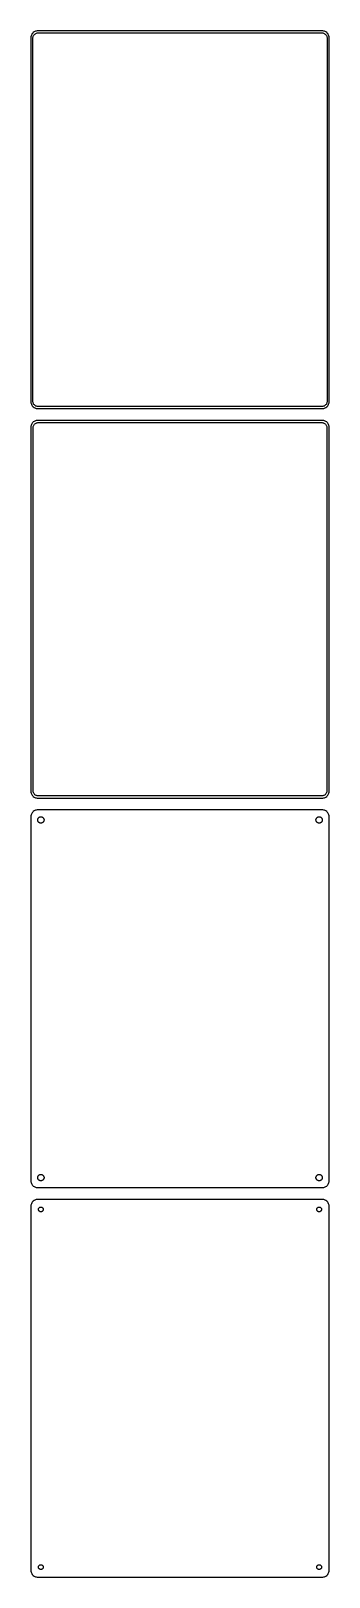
# Model space of a CAD drawing. Header units: metres. Extents: x -112 to 112, y 740 to 1906.
import ezdxf

# ---------------------------------------------------------------- set-up
doc = ezdxf.new("R2010")
doc.units = ezdxf.units.M

msp = doc.modelspace()

# ---------------------------------------------------------------- linework, layer by layer
for p, q in [((-112.343, 1902.74), (-112.461, 1902.13)), ((-112.149, 1903.34), (-112.343, 1902.74)), ((-111.882, 1903.91), (-112.149, 1903.34)), ((-111.545, 1904.44), (-111.882, 1903.91)), ((-111.145, 1904.92), (-111.545, 1904.44)), ((-110.687, 1905.35), (-111.145, 1904.92)), ((-110.874, 1901.99), (-110.719, 1902.47)), ((-110.719, 1902.47), (-110.505, 1902.93)), ((-110.179, 1905.72), (-110.687, 1905.35)), ((-110.505, 1902.93), (-110.236, 1903.35)), ((-110.236, 1903.35), (-109.916, 1903.74)), ((-109.629, 1906.02), (-110.179, 1905.72)), ((-109.916, 1903.74), (-109.55, 1904.08)), ((-109.045, 1906.26), (-109.629, 1906.02)), ((-109.55, 1904.08), (-109.143, 1904.38)), ((-109.143, 1904.38), (-108.703, 1904.62)), ((-108.437, 1906.41), (-109.045, 1906.26)), ((-108.703, 1904.62), (-108.236, 1904.8)), ((-107.814, 1906.49), (-108.437, 1906.41)), ((-108.236, 1904.8), (-107.75, 1904.93)), ((107.814, 1906.49), (-107.814, 1906.49)), ((-107.75, 1904.93), (-107.251, 1904.99)), ((-107.251, 1904.99), (107.251, 1904.99)), ((107.251, 1904.99), (107.75, 1904.93)), ((107.75, 1904.93), (108.236, 1904.8)), ((108.437, 1906.41), (107.814, 1906.49)), ((108.236, 1904.8), (108.703, 1904.62)), ((109.045, 1906.26), (108.437, 1906.41)), ((108.703, 1904.62), (109.143, 1904.38)), ((109.629, 1906.02), (109.045, 1906.26)), ((109.143, 1904.38), (109.55, 1904.08)), ((109.55, 1904.08), (109.916, 1903.74)), ((110.179, 1905.72), (109.629, 1906.02)), ((109.916, 1903.74), (110.236, 1903.35)), ((110.687, 1905.35), (110.179, 1905.72)), ((110.236, 1903.35), (110.505, 1902.93)), ((110.505, 1902.93), (110.719, 1902.47)), ((111.145, 1904.92), (110.687, 1905.35)), ((110.719, 1902.47), (110.874, 1901.99)), ((111.545, 1904.44), (111.145, 1904.92)), ((111.882, 1903.91), (111.545, 1904.44)), ((112.149, 1903.34), (111.882, 1903.91)), ((112.343, 1902.74), (112.149, 1903.34)), ((112.461, 1902.13), (112.343, 1902.74)), ((-112.461, 1902.13), (-112.5, 1901.5)), ((-112.5, 1901.5), (-112.5, 1626.5)), ((-111, 1901), (-110.968, 1901.5)), ((-111, 1627), (-111, 1901)), ((-110.968, 1901.5), (-110.874, 1901.99)), ((110.874, 1901.99), (110.968, 1901.5)), ((110.968, 1901.5), (111, 1901)), ((111, 1901), (111, 1627)), ((112.5, 1901.5), (112.461, 1902.13)), ((112.5, 1626.5), (112.5, 1901.5)), ((-112.5, 1626.5), (-112.461, 1625.87)), ((-112.461, 1625.87), (-112.343, 1625.26)), ((-112.343, 1625.26), (-112.149, 1624.66)), ((-112.149, 1624.66), (-111.882, 1624.09)), ((-111.882, 1624.09), (-111.545, 1623.56)), ((-111.545, 1623.56), (-111.145, 1623.08)), ((-111.145, 1623.08), (-110.687, 1622.65)), ((-110.968, 1626.5), (-111, 1627)), ((-110.874, 1626.01), (-110.968, 1626.5)), ((-110.719, 1625.53), (-110.874, 1626.01)), ((-110.505, 1625.07), (-110.719, 1625.53)), ((-110.687, 1622.65), (-110.179, 1622.28)), ((-110.236, 1624.65), (-110.505, 1625.07)), ((-109.916, 1624.26), (-110.236, 1624.65)), ((-110.179, 1622.28), (-109.629, 1621.98)), ((-109.55, 1623.92), (-109.916, 1624.26)), ((-109.143, 1623.62), (-109.55, 1623.92)), ((-108.703, 1623.38), (-109.143, 1623.62)), ((-108.236, 1623.2), (-108.703, 1623.38)), ((-107.75, 1623.07), (-108.236, 1623.2)), ((-107.251, 1623.01), (-107.75, 1623.07)), ((107.251, 1623.01), (-107.251, 1623.01)), ((107.75, 1623.07), (107.251, 1623.01)), ((108.236, 1623.2), (107.75, 1623.07)), ((108.703, 1623.38), (108.236, 1623.2)), ((109.143, 1623.62), (108.703, 1623.38)), ((109.55, 1623.92), (109.143, 1623.62)), ((109.916, 1624.26), (109.55, 1623.92)), ((109.629, 1621.98), (110.179, 1622.28)), ((110.236, 1624.65), (109.916, 1624.26)), ((110.179, 1622.28), (110.687, 1622.65)), ((110.505, 1625.07), (110.236, 1624.65)), ((110.719, 1625.53), (110.505, 1625.07)), ((110.687, 1622.65), (111.145, 1623.08)), ((110.874, 1626.01), (110.719, 1625.53)), ((110.968, 1626.5), (110.874, 1626.01)), ((111, 1627), (110.968, 1626.5)), ((111.145, 1623.08), (111.545, 1623.56)), ((111.545, 1623.56), (111.882, 1624.09)), ((111.882, 1624.09), (112.149, 1624.66)), ((112.149, 1624.66), (112.343, 1625.26)), ((112.343, 1625.26), (112.461, 1625.87)), ((112.461, 1625.87), (112.5, 1626.5)), ((-111.545, 1610.44), (-111.882, 1609.91)), ((-111.145, 1610.92), (-111.545, 1610.44)), ((-110.687, 1611.35), (-111.145, 1610.92)), ((-110.179, 1611.72), (-110.687, 1611.35)), ((-109.629, 1612.02), (-110.179, 1611.72)), ((-109.629, 1621.98), (-109.045, 1621.74)), ((-109.045, 1612.26), (-109.629, 1612.02)), ((-109.075, 1610.27), (-108.649, 1610.5)), ((-109.045, 1621.74), (-108.437, 1621.59)), ((-108.437, 1612.41), (-109.045, 1612.26)), ((-108.649, 1610.5), (-108.197, 1610.68)), ((-108.437, 1621.59), (-107.814, 1621.51)), ((-107.814, 1612.49), (-108.437, 1612.41)), ((-108.197, 1610.68), (-107.726, 1610.8)), ((-107.814, 1621.51), (107.814, 1621.51)), ((107.814, 1612.49), (-107.814, 1612.49)), ((-107.726, 1610.8), (-107.243, 1610.86)), ((-107.243, 1610.86), (107.243, 1610.86)), ((107.243, 1610.86), (107.726, 1610.8)), ((107.726, 1610.8), (108.197, 1610.68)), ((107.814, 1621.51), (108.437, 1621.59)), ((108.437, 1612.41), (107.814, 1612.49)), ((108.197, 1610.68), (108.649, 1610.5)), ((108.437, 1621.59), (109.045, 1621.74)), ((109.045, 1612.26), (108.437, 1612.41)), ((108.649, 1610.5), (109.075, 1610.27)), ((109.045, 1621.74), (109.629, 1621.98)), ((109.629, 1612.02), (109.045, 1612.26)), ((110.179, 1611.72), (109.629, 1612.02)), ((110.687, 1611.35), (110.179, 1611.72)), ((111.145, 1610.92), (110.687, 1611.35)), ((111.545, 1610.44), (111.145, 1610.92)), ((111.882, 1609.91), (111.545, 1610.44)), ((-112.461, 1608.13), (-112.5, 1607.5)), ((-112.5, 1607.5), (-112.5, 1332.5)), ((-112.343, 1608.74), (-112.461, 1608.13)), ((-112.149, 1609.34), (-112.343, 1608.74)), ((-111.882, 1609.91), (-112.149, 1609.34)), ((-110.873, 1607), (-110.842, 1607.49)), ((-110.873, 1333), (-110.873, 1607)), ((-110.842, 1607.49), (-110.751, 1607.96)), ((-110.751, 1607.96), (-110.601, 1608.43)), ((-110.601, 1608.43), (-110.394, 1608.87)), ((-110.394, 1608.87), (-110.133, 1609.28)), ((-110.133, 1609.28), (-109.823, 1609.65)), ((-109.823, 1609.65), (-109.469, 1609.98)), ((-109.469, 1609.98), (-109.075, 1610.27)), ((109.075, 1610.27), (109.469, 1609.98)), ((109.469, 1609.98), (109.823, 1609.65)), ((109.823, 1609.65), (110.133, 1609.28)), ((110.133, 1609.28), (110.394, 1608.87)), ((110.394, 1608.87), (110.601, 1608.43)), ((110.601, 1608.43), (110.751, 1607.96)), ((110.751, 1607.96), (110.842, 1607.49)), ((110.842, 1607.49), (110.873, 1607)), ((110.873, 1607), (110.873, 1333)), ((112.149, 1609.34), (111.882, 1609.91)), ((112.343, 1608.74), (112.149, 1609.34)), ((112.461, 1608.13), (112.343, 1608.74)), ((112.5, 1607.5), (112.461, 1608.13)), ((112.5, 1332.5), (112.5, 1607.5)), ((-112.5, 1332.5), (-112.461, 1331.87)), ((-112.461, 1331.87), (-112.343, 1331.26)), ((-112.343, 1331.26), (-112.149, 1330.66)), ((-112.149, 1330.66), (-111.882, 1330.09)), ((-110.842, 1332.51), (-110.873, 1333)), ((-110.751, 1332.04), (-110.842, 1332.51)), ((-110.601, 1331.57), (-110.751, 1332.04)), ((-110.394, 1331.13), (-110.601, 1331.57)), ((-110.133, 1330.72), (-110.394, 1331.13)), ((-109.823, 1330.35), (-110.133, 1330.72)), ((110.133, 1330.72), (109.823, 1330.35)), ((110.394, 1331.13), (110.133, 1330.72)), ((110.601, 1331.57), (110.394, 1331.13)), ((110.751, 1332.04), (110.601, 1331.57)), ((110.842, 1332.51), (110.751, 1332.04)), ((110.873, 1333), (110.842, 1332.51)), ((111.882, 1330.09), (112.149, 1330.66)), ((112.149, 1330.66), (112.343, 1331.26)), ((112.343, 1331.26), (112.461, 1331.87)), ((112.461, 1331.87), (112.5, 1332.5)), ((-111.882, 1330.09), (-111.545, 1329.56)), ((-111.545, 1329.56), (-111.145, 1329.08)), ((-111.145, 1329.08), (-110.687, 1328.65)), ((-110.687, 1328.65), (-110.179, 1328.28)), ((-110.179, 1328.28), (-109.629, 1327.98)), ((-109.469, 1330.02), (-109.823, 1330.35)), ((-109.629, 1327.98), (-109.045, 1327.74)), ((-109.075, 1329.73), (-109.469, 1330.02)), ((-108.649, 1329.5), (-109.075, 1329.73)), ((-109.045, 1327.74), (-108.437, 1327.59)), ((-108.197, 1329.32), (-108.649, 1329.5)), ((-108.437, 1327.59), (-107.814, 1327.51)), ((-107.726, 1329.2), (-108.197, 1329.32)), ((-107.814, 1327.51), (107.814, 1327.51)), ((-107.243, 1329.14), (-107.726, 1329.2)), ((107.243, 1329.14), (-107.243, 1329.14)), ((107.726, 1329.2), (107.243, 1329.14)), ((108.197, 1329.32), (107.726, 1329.2)), ((107.814, 1327.51), (108.437, 1327.59)), ((108.649, 1329.5), (108.197, 1329.32)), ((108.437, 1327.59), (109.045, 1327.74)), ((109.075, 1329.73), (108.649, 1329.5)), ((109.045, 1327.74), (109.629, 1327.98)), ((109.469, 1330.02), (109.075, 1329.73)), ((109.823, 1330.35), (109.469, 1330.02)), ((109.629, 1327.98), (110.179, 1328.28)), ((110.179, 1328.28), (110.687, 1328.65)), ((110.687, 1328.65), (111.145, 1329.08)), ((111.145, 1329.08), (111.545, 1329.56)), ((111.545, 1329.56), (111.882, 1330.09)), ((-112.461, 1314.13), (-112.5, 1313.5)), ((-112.5, 1313.5), (-112.5, 1038.5)), ((-112.343, 1314.74), (-112.461, 1314.13)), ((-112.149, 1315.34), (-112.343, 1314.74)), ((-111.882, 1315.91), (-112.149, 1315.34)), ((-111.545, 1316.44), (-111.882, 1315.91)), ((-111.145, 1316.92), (-111.545, 1316.44)), ((-110.687, 1317.35), (-111.145, 1316.92)), ((-110.179, 1317.72), (-110.687, 1317.35)), ((-109.629, 1318.02), (-110.179, 1317.72)), ((-109.045, 1318.26), (-109.629, 1318.02)), ((-108.437, 1318.41), (-109.045, 1318.26)), ((-107.814, 1318.49), (-108.437, 1318.41)), ((107.814, 1318.49), (-107.814, 1318.49)), ((-107.4, 1311), (-107.381, 1311.3)), ((-107.381, 1310.7), (-107.4, 1311)), ((-107.381, 1311.3), (-107.325, 1311.6)), ((-107.325, 1310.4), (-107.381, 1310.7)), ((-107.325, 1311.6), (-107.231, 1311.88)), ((-107.231, 1310.12), (-107.325, 1310.4)), ((-107.231, 1311.88), (-107.103, 1312.16)), ((-107.103, 1309.84), (-107.231, 1310.12)), ((-107.103, 1312.16), (-106.942, 1312.41)), ((-106.942, 1309.59), (-107.103, 1309.84)), ((-106.942, 1312.41), (-106.75, 1312.64)), ((-106.75, 1309.36), (-106.942, 1309.59)), ((-106.75, 1312.64), (-106.53, 1312.85)), ((-106.53, 1309.15), (-106.75, 1309.36)), ((-106.53, 1312.85), (-106.286, 1313.03)), ((-106.286, 1308.97), (-106.53, 1309.15)), ((-106.286, 1313.03), (-106.022, 1313.17)), ((-106.022, 1308.83), (-106.286, 1308.97)), ((-106.022, 1313.17), (-105.742, 1313.28)), ((-105.742, 1308.72), (-106.022, 1308.83)), ((-105.742, 1313.28), (-105.45, 1313.36)), ((-105.45, 1308.64), (-105.742, 1308.72)), ((-105.45, 1313.36), (-105.151, 1313.4)), ((-105.151, 1308.6), (-105.45, 1308.64)), ((-105.151, 1313.4), (-104.849, 1313.4)), ((-104.849, 1308.6), (-105.151, 1308.6)), ((-104.849, 1313.4), (-104.55, 1313.36)), ((-104.55, 1308.64), (-104.849, 1308.6)), ((-104.55, 1313.36), (-104.258, 1313.28)), ((-104.258, 1308.72), (-104.55, 1308.64)), ((-104.258, 1313.28), (-103.978, 1313.17)), ((-103.978, 1308.83), (-104.258, 1308.72)), ((-103.978, 1313.17), (-103.714, 1313.03)), ((-103.714, 1308.97), (-103.978, 1308.83)), ((-103.714, 1313.03), (-103.47, 1312.85)), ((-103.47, 1309.15), (-103.714, 1308.97)), ((-103.47, 1312.85), (-103.25, 1312.64)), ((-103.25, 1309.36), (-103.47, 1309.15)), ((-103.25, 1312.64), (-103.058, 1312.41)), ((-103.058, 1309.59), (-103.25, 1309.36)), ((-103.058, 1312.41), (-102.897, 1312.16)), ((-102.897, 1309.84), (-103.058, 1309.59)), ((-102.897, 1312.16), (-102.769, 1311.88)), ((-102.769, 1310.12), (-102.897, 1309.84)), ((-102.769, 1311.88), (-102.675, 1311.6)), ((-102.675, 1310.4), (-102.769, 1310.12)), ((-102.675, 1311.6), (-102.619, 1311.3)), ((-102.619, 1310.7), (-102.675, 1310.4)), ((-102.619, 1311.3), (-102.6, 1311)), ((-102.6, 1311), (-102.619, 1310.7)), ((102.6, 1311), (102.619, 1311.3)), ((102.619, 1310.7), (102.6, 1311)), ((102.619, 1311.3), (102.675, 1311.6)), ((102.675, 1310.4), (102.619, 1310.7)), ((102.675, 1311.6), (102.769, 1311.88)), ((102.769, 1310.12), (102.675, 1310.4)), ((102.769, 1311.88), (102.897, 1312.16)), ((102.897, 1309.84), (102.769, 1310.12)), ((102.897, 1312.16), (103.058, 1312.41)), ((103.058, 1309.59), (102.897, 1309.84)), ((103.058, 1312.41), (103.25, 1312.64)), ((103.25, 1309.36), (103.058, 1309.59)), ((103.25, 1312.64), (103.47, 1312.85)), ((103.47, 1309.15), (103.25, 1309.36)), ((103.47, 1312.85), (103.714, 1313.03)), ((103.714, 1308.97), (103.47, 1309.15)), ((103.714, 1313.03), (103.978, 1313.17)), ((103.978, 1308.83), (103.714, 1308.97)), ((103.978, 1313.17), (104.258, 1313.28)), ((104.258, 1308.72), (103.978, 1308.83)), ((104.258, 1313.28), (104.55, 1313.36)), ((104.55, 1308.64), (104.258, 1308.72)), ((104.55, 1313.36), (104.849, 1313.4)), ((104.849, 1308.6), (104.55, 1308.64)), ((104.849, 1313.4), (105.151, 1313.4)), ((105.151, 1308.6), (104.849, 1308.6)), ((105.151, 1313.4), (105.45, 1313.36)), ((105.45, 1308.64), (105.151, 1308.6)), ((105.45, 1313.36), (105.742, 1313.28)), ((105.742, 1308.72), (105.45, 1308.64)), ((105.742, 1313.28), (106.022, 1313.17)), ((106.022, 1308.83), (105.742, 1308.72)), ((106.022, 1313.17), (106.286, 1313.03)), ((106.286, 1308.97), (106.022, 1308.83)), ((106.286, 1313.03), (106.53, 1312.85)), ((106.53, 1309.15), (106.286, 1308.97)), ((106.53, 1312.85), (106.75, 1312.64)), ((106.75, 1309.36), (106.53, 1309.15)), ((106.75, 1312.64), (106.942, 1312.41)), ((106.942, 1309.59), (106.75, 1309.36)), ((106.942, 1312.41), (107.103, 1312.16)), ((107.103, 1309.84), (106.942, 1309.59)), ((107.103, 1312.16), (107.231, 1311.88)), ((107.231, 1310.12), (107.103, 1309.84)), ((107.231, 1311.88), (107.325, 1311.6)), ((107.325, 1310.4), (107.231, 1310.12)), ((107.325, 1311.6), (107.381, 1311.3)), ((107.381, 1310.7), (107.325, 1310.4)), ((107.381, 1311.3), (107.4, 1311)), ((107.4, 1311), (107.381, 1310.7)), ((108.437, 1318.41), (107.814, 1318.49)), ((109.045, 1318.26), (108.437, 1318.41)), ((109.629, 1318.02), (109.045, 1318.26)), ((110.179, 1317.72), (109.629, 1318.02)), ((110.687, 1317.35), (110.179, 1317.72)), ((111.145, 1316.92), (110.687, 1317.35)), ((111.545, 1316.44), (111.145, 1316.92)), ((111.882, 1315.91), (111.545, 1316.44)), ((112.149, 1315.34), (111.882, 1315.91)), ((112.343, 1314.74), (112.149, 1315.34)), ((112.461, 1314.13), (112.343, 1314.74)), ((112.5, 1313.5), (112.461, 1314.13)), ((112.5, 1038.5), (112.5, 1313.5)), ((-107.4, 1041), (-107.381, 1041.3)), ((-107.381, 1040.7), (-107.4, 1041)), ((-107.381, 1041.3), (-107.325, 1041.6)), ((-107.325, 1040.4), (-107.381, 1040.7)), ((-107.325, 1041.6), (-107.231, 1041.88)), ((-107.231, 1040.12), (-107.325, 1040.4)), ((-107.231, 1041.88), (-107.103, 1042.16)), ((-107.103, 1039.84), (-107.231, 1040.12)), ((-107.103, 1042.16), (-106.942, 1042.41)), ((-106.942, 1039.59), (-107.103, 1039.84)), ((-106.942, 1042.41), (-106.75, 1042.64)), ((-106.75, 1039.36), (-106.942, 1039.59)), ((-106.75, 1042.64), (-106.53, 1042.85)), ((-106.53, 1039.15), (-106.75, 1039.36)), ((-106.53, 1042.85), (-106.286, 1043.03)), ((-106.286, 1038.97), (-106.53, 1039.15)), ((-106.286, 1043.03), (-106.022, 1043.17)), ((-106.022, 1038.83), (-106.286, 1038.97)), ((-106.022, 1043.17), (-105.742, 1043.28)), ((-105.742, 1038.72), (-106.022, 1038.83)), ((-105.742, 1043.28), (-105.45, 1043.36)), ((-105.45, 1038.64), (-105.742, 1038.72)), ((-105.45, 1043.36), (-105.151, 1043.4)), ((-105.151, 1038.6), (-105.45, 1038.64)), ((-105.151, 1043.4), (-104.849, 1043.4)), ((-104.849, 1043.4), (-104.55, 1043.36)), ((-104.55, 1038.64), (-104.849, 1038.6)), ((-104.55, 1043.36), (-104.258, 1043.28)), ((-104.258, 1038.72), (-104.55, 1038.64)), ((-104.258, 1043.28), (-103.978, 1043.17)), ((-103.978, 1038.83), (-104.258, 1038.72)), ((-103.978, 1043.17), (-103.714, 1043.03)), ((-103.714, 1038.97), (-103.978, 1038.83)), ((-103.714, 1043.03), (-103.47, 1042.85)), ((-103.47, 1039.15), (-103.714, 1038.97)), ((-103.47, 1042.85), (-103.25, 1042.64)), ((-103.25, 1039.36), (-103.47, 1039.15)), ((-103.25, 1042.64), (-103.058, 1042.41)), ((-103.058, 1039.59), (-103.25, 1039.36)), ((-103.058, 1042.41), (-102.897, 1042.16)), ((-102.897, 1039.84), (-103.058, 1039.59)), ((-102.897, 1042.16), (-102.769, 1041.88)), ((-102.769, 1040.12), (-102.897, 1039.84)), ((-102.769, 1041.88), (-102.675, 1041.6)), ((-102.675, 1040.4), (-102.769, 1040.12)), ((-102.675, 1041.6), (-102.619, 1041.3)), ((-102.619, 1040.7), (-102.675, 1040.4)), ((-102.619, 1041.3), (-102.6, 1041)), ((-102.6, 1041), (-102.619, 1040.7)), ((102.6, 1041), (102.619, 1041.3)), ((102.619, 1040.7), (102.6, 1041)), ((102.619, 1041.3), (102.675, 1041.6)), ((102.675, 1040.4), (102.619, 1040.7)), ((102.675, 1041.6), (102.769, 1041.88)), ((102.769, 1040.12), (102.675, 1040.4)), ((102.769, 1041.88), (102.897, 1042.16)), ((102.897, 1039.84), (102.769, 1040.12)), ((102.897, 1042.16), (103.058, 1042.41)), ((103.058, 1039.59), (102.897, 1039.84)), ((103.058, 1042.41), (103.25, 1042.64)), ((103.25, 1039.36), (103.058, 1039.59)), ((103.25, 1042.64), (103.47, 1042.85)), ((103.47, 1039.15), (103.25, 1039.36)), ((103.47, 1042.85), (103.714, 1043.03)), ((103.714, 1038.97), (103.47, 1039.15)), ((103.714, 1043.03), (103.978, 1043.17)), ((103.978, 1038.83), (103.714, 1038.97)), ((103.978, 1043.17), (104.258, 1043.28)), ((104.258, 1038.72), (103.978, 1038.83)), ((104.258, 1043.28), (104.55, 1043.36)), ((104.55, 1038.64), (104.258, 1038.72)), ((104.55, 1043.36), (104.849, 1043.4)), ((104.849, 1038.6), (104.55, 1038.64)), ((104.849, 1043.4), (105.151, 1043.4)), ((105.151, 1043.4), (105.45, 1043.36)), ((105.45, 1038.64), (105.151, 1038.6)), ((105.45, 1043.36), (105.742, 1043.28)), ((105.742, 1038.72), (105.45, 1038.64)), ((105.742, 1043.28), (106.022, 1043.17)), ((106.022, 1038.83), (105.742, 1038.72)), ((106.022, 1043.17), (106.286, 1043.03)), ((106.286, 1038.97), (106.022, 1038.83)), ((106.286, 1043.03), (106.53, 1042.85)), ((106.53, 1039.15), (106.286, 1038.97)), ((106.53, 1042.85), (106.75, 1042.64)), ((106.75, 1039.36), (106.53, 1039.15)), ((106.75, 1042.64), (106.942, 1042.41)), ((106.942, 1039.59), (106.75, 1039.36)), ((106.942, 1042.41), (107.103, 1042.16)), ((107.103, 1039.84), (106.942, 1039.59)), ((107.103, 1042.16), (107.231, 1041.88)), ((107.231, 1040.12), (107.103, 1039.84)), ((107.231, 1041.88), (107.325, 1041.6)), ((107.325, 1040.4), (107.231, 1040.12)), ((107.325, 1041.6), (107.381, 1041.3)), ((107.381, 1040.7), (107.325, 1040.4)), ((107.381, 1041.3), (107.4, 1041)), ((107.4, 1041), (107.381, 1040.7)), ((-112.5, 1038.5), (-112.461, 1037.87)), ((-112.461, 1037.87), (-112.343, 1037.26)), ((-112.343, 1037.26), (-112.149, 1036.66)), ((-112.149, 1036.66), (-111.882, 1036.09)), ((-111.882, 1036.09), (-111.545, 1035.56)), ((-111.545, 1035.56), (-111.145, 1035.08)), ((-111.145, 1035.08), (-110.687, 1034.65)), ((-110.687, 1034.65), (-110.179, 1034.28)), ((-110.179, 1034.28), (-109.629, 1033.98)), ((-109.629, 1033.98), (-109.045, 1033.74)), ((-109.045, 1033.74), (-108.437, 1033.59)), ((-108.437, 1033.59), (-107.814, 1033.51)), ((-107.814, 1033.51), (107.814, 1033.51)), ((-104.849, 1038.6), (-105.151, 1038.6)), ((105.151, 1038.6), (104.849, 1038.6)), ((107.814, 1033.51), (108.437, 1033.59)), ((108.437, 1033.59), (109.045, 1033.74)), ((109.045, 1033.74), (109.629, 1033.98)), ((109.629, 1033.98), (110.179, 1034.28)), ((110.179, 1034.28), (110.687, 1034.65)), ((110.687, 1034.65), (111.145, 1035.08)), ((111.145, 1035.08), (111.545, 1035.56)), ((111.545, 1035.56), (111.882, 1036.09)), ((111.882, 1036.09), (112.149, 1036.66)), ((112.149, 1036.66), (112.343, 1037.26)), ((112.343, 1037.26), (112.461, 1037.87)), ((112.461, 1037.87), (112.5, 1038.5)), ((-112.461, 1020.13), (-112.5, 1019.5)), ((-112.5, 1019.5), (-112.5, 744.5)), ((-112.343, 1020.74), (-112.461, 1020.13)), ((-112.149, 1021.34), (-112.343, 1020.74)), ((-111.882, 1021.91), (-112.149, 1021.34)), ((-111.545, 1022.44), (-111.882, 1021.91)), ((-111.145, 1022.92), (-111.545, 1022.44)), ((-110.687, 1023.35), (-111.145, 1022.92)), ((-110.179, 1023.72), (-110.687, 1023.35)), ((-109.629, 1024.02), (-110.179, 1023.72)), ((-109.045, 1024.26), (-109.629, 1024.02)), ((-108.437, 1024.41), (-109.045, 1024.26)), ((-107.814, 1024.49), (-108.437, 1024.41)), ((107.814, 1024.49), (-107.814, 1024.49)), ((-106.8, 1017), (-106.786, 1017.23)), ((-106.786, 1016.77), (-106.8, 1017)), ((-106.786, 1017.23), (-106.743, 1017.45)), ((-106.743, 1016.55), (-106.786, 1016.77)), ((-106.743, 1017.45), (-106.674, 1017.66)), ((-106.674, 1016.34), (-106.743, 1016.55)), ((-106.674, 1017.66), (-106.577, 1017.87)), ((-106.577, 1016.13), (-106.674, 1016.34)), ((-106.577, 1017.87), (-106.456, 1018.06)), ((-106.456, 1015.94), (-106.577, 1016.13)), ((-106.456, 1018.06), (-106.312, 1018.23)), ((-106.312, 1015.77), (-106.456, 1015.94)), ((-106.312, 1018.23), (-106.147, 1018.39)), ((-106.147, 1015.61), (-106.312, 1015.77)), ((-106.147, 1018.39), (-105.964, 1018.52)), ((-105.964, 1015.48), (-106.147, 1015.61)), ((-105.964, 1018.52), (-105.766, 1018.63)), ((-105.766, 1015.37), (-105.964, 1015.48)), ((-105.766, 1018.63), (-105.556, 1018.71)), ((-105.556, 1015.29), (-105.766, 1015.37)), ((-105.556, 1018.71), (-105.337, 1018.77)), ((-105.337, 1015.23), (-105.556, 1015.29)), ((-105.337, 1018.77), (-105.113, 1018.8)), ((-105.113, 1018.8), (-104.887, 1018.8)), ((-104.887, 1018.8), (-104.663, 1018.77)), ((-104.663, 1018.77), (-104.444, 1018.71)), ((-104.444, 1015.29), (-104.663, 1015.23)), ((-104.444, 1018.71), (-104.234, 1018.63)), ((-104.234, 1015.37), (-104.444, 1015.29)), ((-104.234, 1018.63), (-104.036, 1018.52)), ((-104.036, 1015.48), (-104.234, 1015.37)), ((-104.036, 1018.52), (-103.853, 1018.39)), ((-103.853, 1015.61), (-104.036, 1015.48)), ((-103.853, 1018.39), (-103.688, 1018.23)), ((-103.688, 1015.77), (-103.853, 1015.61)), ((-103.688, 1018.23), (-103.544, 1018.06)), ((-103.544, 1015.94), (-103.688, 1015.77)), ((-103.544, 1018.06), (-103.423, 1017.87)), ((-103.423, 1016.13), (-103.544, 1015.94)), ((-103.423, 1017.87), (-103.326, 1017.66)), ((-103.326, 1016.34), (-103.423, 1016.13)), ((-103.326, 1017.66), (-103.257, 1017.45)), ((-103.257, 1016.55), (-103.326, 1016.34)), ((-103.257, 1017.45), (-103.214, 1017.23)), ((-103.214, 1016.77), (-103.257, 1016.55)), ((-103.214, 1017.23), (-103.2, 1017)), ((-103.2, 1017), (-103.214, 1016.77)), ((103.2, 1017), (103.214, 1017.23)), ((103.214, 1016.77), (103.2, 1017)), ((103.214, 1017.23), (103.257, 1017.45)), ((103.257, 1016.55), (103.214, 1016.77)), ((103.257, 1017.45), (103.326, 1017.66)), ((103.326, 1016.34), (103.257, 1016.55)), ((103.326, 1017.66), (103.423, 1017.87)), ((103.423, 1016.13), (103.326, 1016.34)), ((103.423, 1017.87), (103.544, 1018.06)), ((103.544, 1015.94), (103.423, 1016.13)), ((103.544, 1018.06), (103.688, 1018.23)), ((103.688, 1015.77), (103.544, 1015.94)), ((103.688, 1018.23), (103.853, 1018.39)), ((103.853, 1015.61), (103.688, 1015.77)), ((103.853, 1018.39), (104.036, 1018.52)), ((104.036, 1015.48), (103.853, 1015.61)), ((104.036, 1018.52), (104.234, 1018.63)), ((104.234, 1015.37), (104.036, 1015.48)), ((104.234, 1018.63), (104.444, 1018.71)), ((104.444, 1015.29), (104.234, 1015.37)), ((104.444, 1018.71), (104.663, 1018.77)), ((104.663, 1015.23), (104.444, 1015.29)), ((104.663, 1018.77), (104.887, 1018.8)), ((104.887, 1018.8), (105.113, 1018.8)), ((105.113, 1018.8), (105.337, 1018.77)), ((105.337, 1018.77), (105.556, 1018.71)), ((105.556, 1015.29), (105.337, 1015.23)), ((105.556, 1018.71), (105.766, 1018.63)), ((105.766, 1015.37), (105.556, 1015.29)), ((105.766, 1018.63), (105.964, 1018.52)), ((105.964, 1015.48), (105.766, 1015.37)), ((105.964, 1018.52), (106.147, 1018.39)), ((106.147, 1015.61), (105.964, 1015.48)), ((106.147, 1018.39), (106.312, 1018.23)), ((106.312, 1015.77), (106.147, 1015.61)), ((106.312, 1018.23), (106.456, 1018.06)), ((106.456, 1015.94), (106.312, 1015.77)), ((106.456, 1018.06), (106.577, 1017.87)), ((106.577, 1016.13), (106.456, 1015.94)), ((106.577, 1017.87), (106.674, 1017.66)), ((106.674, 1016.34), (106.577, 1016.13)), ((106.674, 1017.66), (106.743, 1017.45)), ((106.743, 1016.55), (106.674, 1016.34)), ((106.743, 1017.45), (106.786, 1017.23)), ((106.786, 1016.77), (106.743, 1016.55)), ((106.786, 1017.23), (106.8, 1017)), ((106.8, 1017), (106.786, 1016.77)), ((108.437, 1024.41), (107.814, 1024.49)), ((109.045, 1024.26), (108.437, 1024.41)), ((109.629, 1024.02), (109.045, 1024.26)), ((110.179, 1023.72), (109.629, 1024.02)), ((110.687, 1023.35), (110.179, 1023.72)), ((111.145, 1022.92), (110.687, 1023.35)), ((111.545, 1022.44), (111.145, 1022.92)), ((111.882, 1021.91), (111.545, 1022.44)), ((112.149, 1021.34), (111.882, 1021.91)), ((112.343, 1020.74), (112.149, 1021.34)), ((112.461, 1020.13), (112.343, 1020.74)), ((112.5, 1019.5), (112.461, 1020.13)), ((112.5, 744.5), (112.5, 1019.5)), ((-105.113, 1015.2), (-105.337, 1015.23)), ((-104.887, 1015.2), (-105.113, 1015.2)), ((-104.663, 1015.23), (-104.887, 1015.2)), ((104.887, 1015.2), (104.663, 1015.23)), ((105.113, 1015.2), (104.887, 1015.2)), ((105.337, 1015.23), (105.113, 1015.2)), ((-106.8, 747), (-106.786, 747.226)), ((-106.786, 746.774), (-106.8, 747)), ((-106.786, 747.226), (-106.743, 747.448)), ((-106.743, 747.448), (-106.674, 747.663)), ((-106.674, 747.663), (-106.577, 747.867)), ((-106.577, 747.867), (-106.456, 748.058)), ((-106.456, 748.058), (-106.312, 748.232)), ((-106.312, 748.232), (-106.147, 748.387)), ((-106.147, 748.387), (-105.964, 748.52)), ((-105.964, 748.52), (-105.766, 748.629)), ((-105.766, 748.629), (-105.556, 748.712)), ((-105.556, 748.712), (-105.337, 748.768)), ((-105.337, 748.768), (-105.113, 748.796)), ((-105.113, 748.796), (-104.887, 748.796)), ((-104.887, 748.796), (-104.663, 748.768)), ((-104.663, 748.768), (-104.444, 748.712)), ((-104.444, 748.712), (-104.234, 748.629)), ((-104.234, 748.629), (-104.036, 748.52)), ((-104.036, 748.52), (-103.853, 748.387)), ((-103.853, 748.387), (-103.688, 748.232)), ((-103.688, 748.232), (-103.544, 748.058)), ((-103.544, 748.058), (-103.423, 747.867)), ((-103.423, 747.867), (-103.326, 747.663)), ((-103.326, 747.663), (-103.257, 747.448)), ((-103.257, 747.448), (-103.214, 747.226)), ((-103.214, 747.226), (-103.2, 747)), ((-103.2, 747), (-103.214, 746.774)), ((103.2, 747), (103.214, 747.226)), ((103.214, 746.774), (103.2, 747)), ((103.214, 747.226), (103.257, 747.448)), ((103.257, 747.448), (103.326, 747.663)), ((103.326, 747.663), (103.423, 747.867)), ((103.423, 747.867), (103.544, 748.058)), ((103.544, 748.058), (103.688, 748.232)), ((103.688, 748.232), (103.853, 748.387)), ((103.853, 748.387), (104.036, 748.52)), ((104.036, 748.52), (104.234, 748.629)), ((104.234, 748.629), (104.444, 748.712)), ((104.444, 748.712), (104.663, 748.768)), ((104.663, 748.768), (104.887, 748.796)), ((104.887, 748.796), (105.113, 748.796)), ((105.113, 748.796), (105.337, 748.768)), ((105.337, 748.768), (105.556, 748.712)), ((105.556, 748.712), (105.766, 748.629)), ((105.766, 748.629), (105.964, 748.52)), ((105.964, 748.52), (106.147, 748.387)), ((106.147, 748.387), (106.312, 748.232)), ((106.312, 748.232), (106.456, 748.058)), ((106.456, 748.058), (106.577, 747.867)), ((106.577, 747.867), (106.674, 747.663)), ((106.674, 747.663), (106.743, 747.448)), ((106.743, 747.448), (106.786, 747.226)), ((106.786, 747.226), (106.8, 747)), ((106.8, 747), (106.786, 746.774)), ((-112.5, 744.5), (-112.461, 743.873)), ((-112.461, 743.873), (-112.343, 743.257)), ((-112.343, 743.257), (-112.149, 742.659)), ((-112.149, 742.659), (-111.882, 742.091)), ((-111.882, 742.091), (-111.545, 741.561)), ((-111.545, 741.561), (-111.145, 741.077)), ((-111.145, 741.077), (-110.687, 740.647)), ((-110.687, 740.647), (-110.179, 740.278)), ((-110.179, 740.278), (-109.629, 739.976)), ((-109.629, 739.976), (-109.045, 739.745)), ((-109.045, 739.745), (-108.437, 739.589)), ((-108.437, 739.589), (-107.814, 739.51)), ((-107.814, 739.51), (107.814, 739.51)), ((-106.743, 746.552), (-106.786, 746.774)), ((-106.674, 746.337), (-106.743, 746.552)), ((-106.577, 746.133), (-106.674, 746.337)), ((-106.456, 745.942), (-106.577, 746.133)), ((-106.312, 745.768), (-106.456, 745.942)), ((-106.147, 745.613), (-106.312, 745.768)), ((-105.964, 745.48), (-106.147, 745.613)), ((-105.766, 745.371), (-105.964, 745.48)), ((-105.556, 745.288), (-105.766, 745.371)), ((-105.337, 745.232), (-105.556, 745.288)), ((-105.113, 745.204), (-105.337, 745.232)), ((-104.887, 745.204), (-105.113, 745.204)), ((-104.663, 745.232), (-104.887, 745.204)), ((-104.444, 745.288), (-104.663, 745.232)), ((-104.234, 745.371), (-104.444, 745.288)), ((-104.036, 745.48), (-104.234, 745.371)), ((-103.853, 745.613), (-104.036, 745.48)), ((-103.688, 745.768), (-103.853, 745.613)), ((-103.544, 745.942), (-103.688, 745.768)), ((-103.423, 746.133), (-103.544, 745.942)), ((-103.326, 746.337), (-103.423, 746.133)), ((-103.257, 746.552), (-103.326, 746.337)), ((-103.214, 746.774), (-103.257, 746.552)), ((103.257, 746.552), (103.214, 746.774)), ((103.326, 746.337), (103.257, 746.552)), ((103.423, 746.133), (103.326, 746.337)), ((103.544, 745.942), (103.423, 746.133)), ((103.688, 745.768), (103.544, 745.942)), ((103.853, 745.613), (103.688, 745.768)), ((104.036, 745.48), (103.853, 745.613)), ((104.234, 745.371), (104.036, 745.48)), ((104.444, 745.288), (104.234, 745.371)), ((104.663, 745.232), (104.444, 745.288)), ((104.887, 745.204), (104.663, 745.232)), ((105.113, 745.204), (104.887, 745.204)), ((105.337, 745.232), (105.113, 745.204)), ((105.556, 745.288), (105.337, 745.232)), ((105.766, 745.371), (105.556, 745.288)), ((105.964, 745.48), (105.766, 745.371)), ((106.147, 745.613), (105.964, 745.48)), ((106.312, 745.768), (106.147, 745.613)), ((106.456, 745.942), (106.312, 745.768)), ((106.577, 746.133), (106.456, 745.942)), ((106.674, 746.337), (106.577, 746.133)), ((106.743, 746.552), (106.674, 746.337)), ((106.786, 746.774), (106.743, 746.552)), ((107.814, 739.51), (108.437, 739.589)), ((108.437, 739.589), (109.045, 739.745)), ((109.045, 739.745), (109.629, 739.976)), ((109.629, 739.976), (110.179, 740.278)), ((110.179, 740.278), (110.687, 740.647)), ((110.687, 740.647), (111.145, 741.077)), ((111.145, 741.077), (111.545, 741.561)), ((111.545, 741.561), (111.882, 742.091)), ((111.882, 742.091), (112.149, 742.659)), ((112.149, 742.659), (112.343, 743.257)), ((112.343, 743.257), (112.461, 743.873)), ((112.461, 743.873), (112.5, 744.5))]:
    msp.add_line(p, q)

doc.saveas('drawing.dxf')
